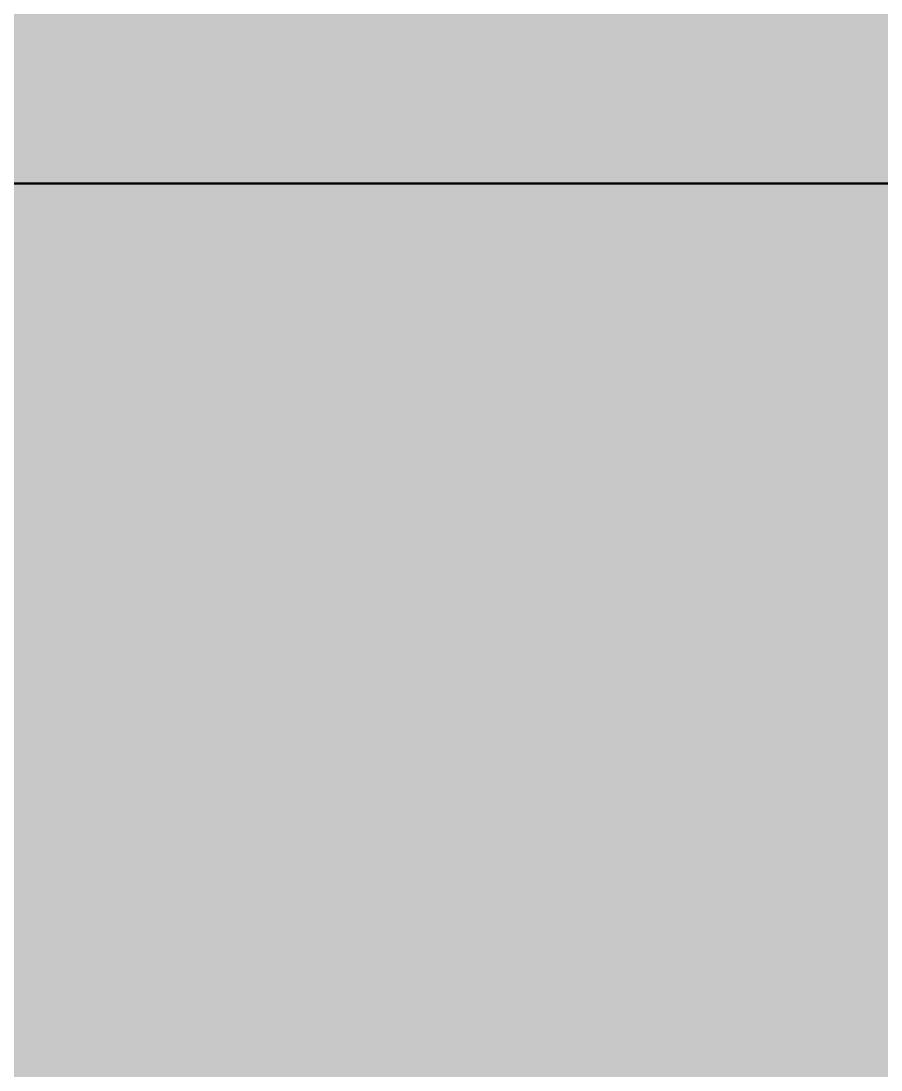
# Model space of a CAD drawing. Header units: millimetres. Extents: x -155050 to -36395, y -2753 to 7638.
# Drawn here: x -42790.98 to -42768.71, y -772.94 to -745.79 of the extents above; entities that cross this region are included whole.
import ezdxf

# ---------------------------------------------------------------- set-up
doc = ezdxf.new("R2010")
doc.units = ezdxf.units.MM
for name, pattern in [('IMPORT-DASHDOT', [11.176, 8.128, -1.524, 0, -1.524]), ('IMPORT-DASHED _2_', [9.652, 8.128, -1.524]), ('IMPORT-PHANTOM2', [14.732, 8.128, -1.524, 1.016, -1.524, 1.016, -1.524]), ('IMPORT-VODVBRDO', [20, 7, -6.5, 0, -6.5])]:
    doc.linetypes.add(name, pattern=pattern)
for name, color, linetype, lineweight, true_color in [('---1 - PBS PNP-1', 1, 'Continuous', 35, 0xff0000), ('00_pl_deštová voda oblast', 6, 'Continuous', 25, 0xff00ff), ('00_pL_hranice pozemku', 1, 'Continuous', 35, 0xff0000), ('00_pL_katastr', 150, 'Continuous', 9, 0x007fff), ('00_pL_katastr-1', 150, 'Continuous', 35, 0x007fff), ('00_pL_OCHRANNE PASNO TEPLOVOD-1', 40, 'Continuous', 9, 0xffbf00), ('212_HK_situace_03_dwg-1', 40, 'Continuous', 9, 0xffbf00), ('A-WALL-3', 7, 'Continuous', 9, 0xdeddc7), ('A-WALL-4', 7, 'Continuous', 9, 0x787878), ('DEMOLICE-1', 2, 'Continuous', 35, 0xffff00), ('hch kanal-4', 6, 'IMPORT-VODVBRDO', 9, 0xff00ff), ('hch teren-1', 7, 'Continuous', 9, 0x00a5a5), ('hch tok-1', 7, 'Continuous', 9, 0x00a5a5), ('Obrys', 2, 'Continuous', 9, 0xffff00), ('Obrys-2', 1, 'IMPORT-DASHED _2_', 9, 0xff0000), ('Obrys-3', 5, 'Continuous', 9, 0x0000ff), ('Obrys-4', 5, 'IMPORT-DASHDOT', 9, 0x0000ff), ('PDF7_0V - Voda návrh', 9, 'Continuous', 9, 0x808080), ('PDF7_GASNET PLYN STŘEDOTLAK', 9, 'Continuous', 9, 0x808080), ('PDF7_GP Hraniční linie', 7, 'Continuous', 9, 0x0052a5), ('PDF7_GP Plotové linie', 7, 'Continuous', 9, 0x0052a5), ('PDF7_GP Výšky bodů', 7, 'Continuous', 9, 0x0052a5), ('PDF7_ISS CETIN Nadzemní sítě', 9, 'Continuous', 9, 0x808080), ('PDF7_ISS CETIN Zaměřené a kótované vnitřní STP', 9, 'Continuous', 9, 0x808080), ('PDF7_ISS ELEKTRÁRNA OPATOVICE TEPLOVOD', 9, 'Continuous', 9, 0x808080), ('PDF7_ISS KRÁLOVÉHRADECKÁ PROVOZNÍ SPLAŠKOVÁ KANALIZACE', 9, 'Continuous', 9, 0x808080), ('PDF7_ISS KRÁLOVÉHRADECKÁ PROVOZNÍ SPLAŠKOVÁ KANALIZACE ŠACHTY-1', 200, 'Continuous', 9, 0xbf00ff), ('PDF7_ISS KRÁLOVÉHRADECKÁ PROVOZNÍ VODOVOD HL ŘAD', 9, 'Continuous', 9, 0x808080), ('PDF7_ISS TECHNICKÉ SLUŽBY HK VO', 9, 'Continuous', 9, 0x808080), ('PDF7_ISS ČEZ DISTRIBUCE NN', 9, 'Continuous', 9, 0x808080), ('PDF7_ISS ČEZ DISTRIBUCE VN PODZEMNÍ', 9, 'Continuous', 9, 0x808080), ('PDF7_Pouchov_726559$0$23700', 7, 'Continuous', 9, 0x52a5a5), ('PDF7_Slezské Předměstí_646971$0$21900', 7, 'Continuous', 9, 0x002600), ('PDF7_Slezské Předměstí_646971$0$23700', 9, 'Continuous', 9, 0x808080)]:
    doc.layers.add(name, color=color, linetype=linetype, lineweight=lineweight, true_color=true_color)
for name, color, linetype, lineweight in [('0-1', 7, 'Continuous', 9), ('0-2', 7, 'IMPORT-PHANTOM2', 9), ('00_pL_stavajici objekty', 7, 'Continuous', 50), ('2966-1_navrh dispozice stroju-HK_02_dwg-1', 7, 'Continuous', 9), ('2966-1_navrh dispozice stroju-HK_dwg-1', 7, 'Continuous', 9), ('A-WALL', 7, 'Continuous', 9), ('HK_TEREN_SESAZENI_dwg-1', 7, 'Continuous', 9), ('Kóty', 7, 'Continuous', 9), ('PDF4_Geometry', 7, 'Continuous', 9), ('PDF9_Geometrie', 7, 'Continuous', 9)]:
    doc.layers.add(name, color=color, linetype=linetype, lineweight=lineweight)

# ---------------------------------------------------------------- blocks, each defined once
blk = doc.blocks.new('2966-1_navrh dispozice stroju-HK_dwg-867852-Řez 5')
at = {"layer": 'Kóty'}
blk.add_line((181940.69, -750), (198730.69, -750), dxfattribs=at)
at = {"layer": 'Obrys'}
blk.add_line((203519.7, -750), (179267.827, -750), dxfattribs=at)
blk = doc.blocks.new('2966-1_navrh dispozice stroju-HK_02_dwg__X1500-904687-Řez 5')
at = {"layer": '0-1'}
for p, q in [((197420.319, -750), (197425.319, -750)), ((197429.299, -750), (197434.299, -750)), ((197438.28, -750), (197443.28, -750))]:
    blk.add_line(p, q, dxfattribs=at)
blk = doc.blocks.new('2966-1_navrh dispozice stroju-HK_02_dwg__X1501-904688-Řez 5')
at = {"layer": '0-1'}
for p, q in [((197424.102, -750), (197429.102, -750)), ((197433.082, -750), (197438.082, -750)), ((197442.063, -750), (197447.063, -750))]:
    blk.add_line(p, q, dxfattribs=at)
blk = doc.blocks.new('2966-1_navrh dispozice stroju-HK_02_dwg__X1502-904689-Řez 5')
at = {"layer": '0-1'}
for p, q in [((197422.312, -750), (197427.312, -750)), ((197426.802, -750), (197431.802, -750)), ((197431.293, -750), (197436.293, -750)), ((197435.783, -750), (197440.783, -750)), ((197440.273, -750), (197445.273, -750)), ((197444.763, -750), (197449.763, -750))]:
    blk.add_line(p, q, dxfattribs=at)
blk = doc.blocks.new('2966-1_navrh dispozice stroju-HK_02_dwg__X1503-904690-Řez 5')
at = {"layer": '0-1'}
for p, q in [((197421.605, -750), (197426.605, -750)), ((197426.095, -750), (197431.095, -750)), ((197430.585, -750), (197435.585, -750)), ((197435.075, -750), (197440.075, -750)), ((197439.565, -750), (197444.565, -750)), ((197444.056, -750), (197449.056, -750))]:
    blk.add_line(p, q, dxfattribs=at)
blk = doc.blocks.new('2966-1_navrh dispozice stroju-HK_02_dwg__X1504-904691-Řez 5')
at = {"layer": '0-1'}
for p, q in [((197438.813, -750), (197443.813, -750)), ((197438.813, -750), (197443.813, -750)), ((197438.813, -750), (197443.813, -750)), ((197438.813, -750), (197443.813, -750)), ((197438.813, -750), (197443.813, -750)), ((197438.813, -750), (197443.813, -750)), ((197438.813, -750), (197443.813, -750)), ((197438.813, -750), (197443.813, -750)), ((197438.813, -750), (197443.813, -750)), ((197438.813, -750), (197443.813, -750)), ((197438.813, -750), (197443.813, -750)), ((197438.813, -750), (197443.813, -750)), ((197438.813, -750), (197443.813, -750)), ((197438.813, -750), (197443.813, -750)), ((197438.813, -750), (197443.813, -750)), ((197438.813, -750), (197443.813, -750)), ((197438.813, -750), (197443.813, -750)), ((197438.813, -750), (197443.813, -750)), ((197438.813, -750), (197443.813, -750)), ((197438.813, -750), (197443.813, -750)), ((197438.813, -750), (197443.813, -750)), ((197438.813, -750), (197443.813, -750)), ((197438.813, -750), (197443.813, -750)), ((197438.813, -750), (197443.813, -750)), ((197438.813, -750), (197443.813, -750)), ((197438.813, -750), (197443.813, -750)), ((197438.813, -750), (197443.813, -750)), ((197438.813, -750), (197443.813, -750)), ((197438.813, -750), (197443.813, -750)), ((197438.813, -750), (197443.813, -750)), ((197438.813, -750), (197443.813, -750)), ((197438.813, -750), (197443.813, -750)), ((197438.813, -750), (197443.813, -750)), ((197438.813, -750), (197443.813, -750)), ((197438.813, -750), (197443.813, -750)), ((197438.813, -750), (197443.813, -750)), ((197438.813, -750), (197443.813, -750)), ((197438.813, -750), (197443.813, -750)), ((197438.813, -750), (197443.813, -750)), ((197438.813, -750), (197443.813, -750)), ((197438.813, -750), (197443.813, -750)), ((197438.813, -750), (197443.813, -750)), ((197438.813, -750), (197443.813, -750)), ((197438.813, -750), (197443.813, -750)), ((197438.813, -750), (197443.813, -750)), ((197438.813, -750), (197443.813, -750)), ((197438.813, -750), (197443.813, -750)), ((197438.813, -750), (197443.813, -750)), ((197438.813, -750), (197443.813, -750)), ((197438.813, -750), (197443.813, -750)), ((197438.813, -750), (197443.813, -750)), ((197438.813, -750), (197443.813, -750)), ((197438.813, -750), (197443.813, -750)), ((197438.813, -750), (197443.813, -750)), ((197438.813, -750), (197443.813, -750)), ((197438.813, -750), (197443.813, -750)), ((197438.813, -750), (197443.813, -750)), ((197438.813, -750), (197443.813, -750)), ((197438.813, -750), (197443.813, -750)), ((197438.813, -750), (197443.813, -750)), ((197438.813, -750), (197443.813, -750)), ((197438.813, -750), (197443.813, -750)), ((197438.813, -750), (197443.813, -750)), ((197438.813, -750), (197443.813, -750)), ((197438.813, -750), (197443.813, -750)), ((197438.813, -750), (197443.813, -750)), ((197438.813, -750), (197443.813, -750)), ((197438.813, -750), (197443.813, -750)), ((197438.813, -750), (197443.813, -750)), ((197438.813, -750), (197443.813, -750)), ((197438.813, -750), (197443.813, -750)), ((197438.813, -750), (197443.813, -750)), ((197438.813, -750), (197443.813, -750)), ((197438.813, -750), (197443.813, -750)), ((197438.813, -750), (197443.813, -750)), ((197438.813, -750), (197443.813, -750)), ((197438.813, -750), (197443.813, -750)), ((197438.813, -750), (197443.813, -750)), ((197438.813, -750), (197443.813, -750)), ((197438.813, -750), (197443.813, -750)), ((197438.813, -750), (197443.813, -750)), ((197438.813, -750), (197443.813, -750)), ((197438.813, -750), (197443.813, -750)), ((197438.813, -750), (197443.813, -750)), ((197438.813, -750), (197443.813, -750)), ((197438.813, -750), (197443.813, -750)), ((197438.813, -750), (197443.813, -750)), ((197438.813, -750), (197443.813, -750)), ((197438.813, -750), (197443.813, -750)), ((197438.813, -750), (197443.813, -750)), ((197438.813, -750), (197443.813, -750)), ((197438.813, -750), (197443.813, -750)), ((197438.813, -750), (197443.813, -750)), ((197438.813, -750), (197443.813, -750)), ((197438.813, -750), (197443.813, -750)), ((197438.813, -750), (197443.813, -750)), ((197438.813, -750), (197443.813, -750)), ((197438.813, -750), (197443.813, -750)), ((197438.813, -750), (197443.813, -750)), ((197438.813, -750), (197443.813, -750)), ((197438.813, -750), (197443.813, -750)), ((197438.813, -750), (197443.813, -750)), ((197438.813, -750), (197443.813, -750)), ((197438.813, -750), (197443.813, -750)), ((197438.813, -750), (197443.813, -750)), ((197438.813, -750), (197443.813, -750)), ((197438.813, -750), (197443.813, -750)), ((197438.813, -750), (197443.813, -750)), ((197438.813, -750), (197443.813, -750)), ((197438.813, -750), (197443.813, -750)), ((197438.813, -750), (197443.813, -750)), ((197438.813, -750), (197443.813, -750)), ((197438.813, -750), (197443.813, -750)), ((197438.813, -750), (197443.813, -750)), ((197438.813, -750), (197443.813, -750)), ((197438.813, -750), (197443.813, -750)), ((197438.813, -750), (197443.813, -750)), ((197438.813, -750), (197443.813, -750)), ((197438.813, -750), (197443.813, -750)), ((197438.813, -750), (197443.813, -750)), ((197438.813, -750), (197443.813, -750)), ((197438.813, -750), (197443.813, -750)), ((197438.813, -750), (197443.813, -750)), ((197438.813, -750), (197443.813, -750)), ((197438.813, -750), (197443.813, -750)), ((197438.813, -750), (197443.813, -750)), ((197438.813, -750), (197443.813, -750)), ((197438.813, -750), (197443.813, -750)), ((197438.813, -750), (197443.813, -750)), ((197438.813, -750), (197443.813, -750)), ((197438.813, -750), (197443.813, -750)), ((197438.813, -750), (197443.813, -750)), ((197438.813, -750), (197443.813, -750)), ((197438.813, -750), (197443.813, -750)), ((197438.813, -750), (197443.813, -750)), ((197438.813, -750), (197443.813, -750)), ((197438.813, -750), (197443.813, -750)), ((197438.813, -750), (197443.813, -750)), ((197438.813, -750), (197443.813, -750)), ((197438.813, -750), (197443.813, -750)), ((197438.813, -750), (197443.813, -750)), ((197438.813, -750), (197443.813, -750)), ((197438.813, -750), (197443.813, -750)), ((197438.813, -750), (197443.813, -750)), ((197438.813, -750), (197443.813, -750)), ((197438.813, -750), (197443.813, -750)), ((197438.813, -750), (197443.813, -750)), ((197438.813, -750), (197443.813, -750)), ((197438.813, -750), (197443.813, -750)), ((197438.813, -750), (197443.813, -750)), ((197438.813, -750), (197443.813, -750)), ((197438.813, -750), (197443.813, -750)), ((197438.813, -750), (197443.813, -750)), ((197438.813, -750), (197443.813, -750)), ((197438.813, -750), (197443.813, -750)), ((197438.813, -750), (197443.813, -750)), ((197438.813, -750), (197443.813, -750)), ((197438.813, -750), (197443.813, -750)), ((197438.813, -750), (197443.813, -750)), ((197438.813, -750), (197443.813, -750)), ((197438.813, -750), (197443.813, -750)), ((197438.813, -750), (197443.813, -750)), ((197438.813, -750), (197443.813, -750)), ((197438.813, -750), (197443.813, -750)), ((197438.813, -750), (197443.813, -750)), ((197438.813, -750), (197443.813, -750)), ((197438.813, -750), (197443.813, -750)), ((197438.813, -750), (197443.813, -750)), ((197438.813, -750), (197443.813, -750)), ((197438.813, -750), (197443.813, -750)), ((197438.813, -750), (197443.813, -750)), ((197438.813, -750), (197443.813, -750)), ((197438.813, -750), (197443.813, -750)), ((197438.813, -750), (197443.813, -750)), ((197438.813, -750), (197443.813, -750)), ((197438.813, -750), (197443.813, -750)), ((197438.813, -750), (197443.813, -750)), ((197438.813, -750), (197443.813, -750)), ((197438.813, -750), (197443.813, -750)), ((197438.813, -750), (197443.813, -750)), ((197438.813, -750), (197443.813, -750)), ((197438.813, -750), (197443.813, -750)), ((197438.813, -750), (197443.813, -750)), ((197438.813, -750), (197443.813, -750)), ((197438.813, -750), (197443.813, -750)), ((197438.813, -750), (197443.813, -750)), ((197438.813, -750), (197443.813, -750)), ((197438.813, -750), (197443.813, -750)), ((197438.813, -750), (197443.813, -750)), ((197438.813, -750), (197443.813, -750)), ((197438.813, -750), (197443.813, -750)), ((197438.813, -750), (197443.813, -750)), ((197438.813, -750), (197443.813, -750)), ((197438.813, -750), (197443.813, -750)), ((197438.813, -750), (197443.813, -750)), ((197438.813, -750), (197443.813, -750)), ((197438.813, -750), (197443.813, -750)), ((197438.813, -750), (197443.813, -750)), ((197438.813, -750), (197443.813, -750)), ((197438.813, -750), (197443.813, -750)), ((197438.813, -750), (197443.813, -750)), ((197438.813, -750), (197443.813, -750)), ((197438.813, -750), (197443.813, -750)), ((197438.813, -750), (197443.813, -750)), ((197438.813, -750), (197443.813, -750)), ((197438.813, -750), (197443.813, -750)), ((197438.813, -750), (197443.813, -750)), ((197438.813, -750), (197443.813, -750)), ((197438.813, -750), (197443.813, -750)), ((197438.813, -750), (197443.813, -750)), ((197438.813, -750), (197443.813, -750)), ((197438.813, -750), (197443.813, -750)), ((197438.813, -750), (197443.813, -750)), ((197438.813, -750), (197443.813, -750)), ((197438.813, -750), (197443.813, -750)), ((197438.813, -750), (197443.813, -750)), ((197438.813, -750), (197443.813, -750)), ((197438.813, -750), (197443.813, -750)), ((197438.813, -750), (197443.813, -750)), ((197438.813, -750), (197443.813, -750)), ((197438.813, -750), (197443.813, -750)), ((197438.813, -750), (197443.813, -750)), ((197438.813, -750), (197443.813, -750)), ((197438.813, -750), (197443.813, -750)), ((197438.813, -750), (197443.813, -750)), ((197438.813, -750), (197443.813, -750)), ((197438.813, -750), (197443.813, -750)), ((197438.813, -750), (197443.813, -750)), ((197438.813, -750), (197443.813, -750)), ((197438.813, -750), (197443.813, -750)), ((197438.813, -750), (197443.813, -750)), ((197438.813, -750), (197443.813, -750)), ((197438.813, -750), (197443.813, -750)), ((197438.813, -750), (197443.813, -750)), ((197438.813, -750), (197443.813, -750)), ((197438.813, -750), (197443.813, -750)), ((197438.813, -750), (197443.813, -750)), ((197438.813, -750), (197443.813, -750)), ((197438.813, -750), (197443.813, -750)), ((197438.813, -750), (197443.813, -750)), ((197438.813, -750), (197443.813, -750)), ((197438.813, -750), (197443.813, -750)), ((197438.813, -750), (197443.813, -750)), ((197438.813, -750), (197443.813, -750)), ((197438.813, -750), (197443.813, -750)), ((197438.813, -750), (197443.813, -750)), ((197438.813, -750), (197443.813, -750)), ((197438.813, -750), (197443.813, -750)), ((197438.813, -750), (197443.813, -750)), ((197438.813, -750), (197443.813, -750)), ((197438.813, -750), (197443.813, -750)), ((197438.813, -750), (197443.813, -750)), ((197438.813, -750), (197443.813, -750)), ((197438.813, -750), (197443.813, -750)), ((197438.813, -750), (197443.813, -750)), ((197438.813, -750), (197443.813, -750)), ((197438.813, -750), (197443.813, -750)), ((197438.813, -750), (197443.813, -750)), ((197438.813, -750), (197443.813, -750)), ((197438.813, -750), (197443.813, -750)), ((197438.813, -750), (197443.813, -750)), ((197438.813, -750), (197443.813, -750)), ((197438.813, -750), (197443.813, -750)), ((197438.813, -750), (197443.813, -750)), ((197438.813, -750), (197443.813, -750)), ((197438.813, -750), (197443.813, -750)), ((197438.813, -750), (197443.813, -750)), ((197438.813, -750), (197443.813, -750)), ((197438.813, -750), (197443.813, -750)), ((197438.813, -750), (197443.813, -750)), ((197438.813, -750), (197443.813, -750)), ((197438.813, -750), (197443.813, -750)), ((197438.813, -750), (197443.813, -750)), ((197438.813, -750), (197443.813, -750)), ((197438.813, -750), (197443.813, -750)), ((197438.813, -750), (197443.813, -750)), ((197438.813, -750), (197443.813, -750)), ((197438.813, -750), (197443.813, -750)), ((197438.813, -750), (197443.813, -750)), ((197438.813, -750), (197443.813, -750)), ((197438.813, -750), (197443.813, -750)), ((197438.813, -750), (197443.813, -750)), ((197438.813, -750), (197443.813, -750)), ((197438.813, -750), (197443.813, -750)), ((197438.813, -750), (197443.813, -750)), ((197438.813, -750), (197443.813, -750)), ((197438.813, -750), (197443.813, -750)), ((197438.813, -750), (197443.813, -750)), ((197438.813, -750), (197443.813, -750)), ((197438.813, -750), (197443.813, -750)), ((197438.813, -750), (197443.813, -750)), ((197438.813, -750), (197443.813, -750)), ((197438.813, -750), (197443.813, -750)), ((197438.813, -750), (197443.813, -750)), ((197438.813, -750), (197443.813, -750)), ((197438.813, -750), (197443.813, -750)), ((197438.813, -750), (197443.813, -750)), ((197438.813, -750), (197443.813, -750)), ((197438.813, -750), (197443.813, -750)), ((197438.813, -750), (197443.813, -750)), ((197438.813, -750), (197443.813, -750)), ((197438.813, -750), (197443.813, -750)), ((197438.813, -750), (197443.813, -750)), ((197438.813, -750), (197443.813, -750)), ((197438.813, -750), (197443.813, -750)), ((197438.813, -750), (197443.813, -750)), ((197438.813, -750), (197443.813, -750)), ((197438.813, -750), (197443.813, -750)), ((197438.813, -750), (197443.813, -750)), ((197438.813, -750), (197443.813, -750)), ((197438.813, -750), (197443.813, -750)), ((197438.813, -750), (197443.813, -750)), ((197438.813, -750), (197443.813, -750)), ((197438.813, -750), (197443.813, -750)), ((197438.813, -750), (197443.813, -750)), ((197438.813, -750), (197443.813, -750)), ((197438.813, -750), (197443.813, -750)), ((197438.813, -750), (197443.813, -750)), ((197438.813, -750), (197443.813, -750)), ((197438.813, -750), (197443.813, -750)), ((197438.813, -750), (197443.813, -750)), ((197438.813, -750), (197443.813, -750)), ((197438.813, -750), (197443.813, -750)), ((197438.813, -750), (197443.813, -750)), ((197438.813, -750), (197443.813, -750)), ((197438.813, -750), (197443.813, -750)), ((197438.813, -750), (197443.813, -750)), ((197438.813, -750), (197443.813, -750)), ((197438.813, -750), (197443.813, -750)), ((197438.813, -750), (197443.813, -750)), ((197438.813, -750), (197443.813, -750)), ((197438.813, -750), (197443.813, -750)), ((197438.813, -750), (197443.813, -750)), ((197438.813, -750), (197442.063, -750)), ((197441.765, -750), (197443.813, -750))]:
    blk.add_line(p, q, dxfattribs=at)
blk = doc.blocks.new('2966-1_navrh dispozice stroju-HK_02_dwg__X1559-904746-Řez 5')
at = {"layer": '0-1'}
for p, q in [((197419.113, -750), (197424.113, -750)), ((197423.603, -750), (197428.603, -750)), ((197428.093, -750), (197433.093, -750)), ((197432.583, -750), (197437.583, -750)), ((197437.073, -750), (197442.073, -750)), ((197441.564, -750), (197446.564, -750))]:
    blk.add_line(p, q, dxfattribs=at)
blk = doc.blocks.new('2966-1_navrh dispozice stroju-HK_02_dwg__X1560-904747-Řez 5')
at = {"layer": '0-1'}
for p, q in [((197419.82, -750), (197424.82, -750)), ((197424.31, -750), (197429.31, -750)), ((197428.801, -750), (197433.801, -750)), ((197433.291, -750), (197438.291, -750)), ((197437.781, -750), (197442.781, -750)), ((197442.271, -750), (197447.271, -750))]:
    blk.add_line(p, q, dxfattribs=at)
blk = doc.blocks.new('2966-1_navrh dispozice stroju-HK_02_dwg__X1561-904748-Řez 5')
at = {"layer": '0-1'}
for p, q in [((197419.075, -750), (197424.075, -750)), ((197423.565, -750), (197428.565, -750)), ((197428.055, -750), (197433.055, -750)), ((197432.545, -750), (197437.545, -750)), ((197437.036, -750), (197442.036, -750)), ((197441.526, -750), (197446.526, -750))]:
    blk.add_line(p, q, dxfattribs=at)
blk = doc.blocks.new('2966-1_navrh dispozice stroju-HK_02_dwg__X1562-904749-Řez 5')
at = {"layer": '0-1'}
for p, q in [((197419.782, -750), (197424.782, -750)), ((197424.272, -750), (197429.272, -750)), ((197428.763, -750), (197433.763, -750)), ((197433.253, -750), (197438.253, -750)), ((197437.743, -750), (197442.743, -750)), ((197442.233, -750), (197447.233, -750))]:
    blk.add_line(p, q, dxfattribs=at)
blk = doc.blocks.new('2966-1_navrh dispozice stroju-HK_02_dwg__X1563-904750-Řez 5')
at = {"layer": '0-1'}
blk.add_line((197438.813, -750), (197443.813, -750), dxfattribs=at)
blk.add_line((197438.813, -750), (197443.813, -750), dxfattribs=at)
blk.add_line((197438.813, -750), (197443.813, -750), dxfattribs=at)
blk.add_line((197438.813, -750), (197443.813, -750), dxfattribs=at)
blk.add_line((197438.813, -750), (197443.813, -750), dxfattribs=at)
blk.add_line((197438.813, -750), (197443.813, -750), dxfattribs=at)
blk.add_line((197438.813, -750), (197443.813, -750), dxfattribs=at)
blk.add_line((197438.813, -750), (197443.813, -750), dxfattribs=at)
blk.add_line((197438.813, -750), (197443.813, -750), dxfattribs=at)
blk.add_line((197438.813, -750), (197443.813, -750), dxfattribs=at)
blk.add_line((197438.813, -750), (197443.813, -750), dxfattribs=at)
blk.add_line((197438.813, -750), (197443.813, -750), dxfattribs=at)
blk.add_line((197438.813, -750), (197443.813, -750), dxfattribs=at)
blk.add_line((197438.813, -750), (197443.813, -750), dxfattribs=at)
blk.add_line((197438.813, -750), (197443.813, -750), dxfattribs=at)
blk.add_line((197438.813, -750), (197443.813, -750), dxfattribs=at)
blk.add_line((197438.813, -750), (197443.813, -750), dxfattribs=at)
blk.add_line((197438.813, -750), (197443.813, -750), dxfattribs=at)
blk.add_line((197438.813, -750), (197443.813, -750), dxfattribs=at)
blk.add_line((197438.813, -750), (197443.813, -750), dxfattribs=at)
blk.add_line((197438.813, -750), (197443.813, -750), dxfattribs=at)
blk.add_line((197438.813, -750), (197443.813, -750), dxfattribs=at)
blk.add_line((197438.813, -750), (197443.813, -750), dxfattribs=at)
blk.add_line((197438.813, -750), (197443.813, -750), dxfattribs=at)
blk.add_line((197438.813, -750), (197443.813, -750), dxfattribs=at)
blk.add_line((197438.813, -750), (197443.813, -750), dxfattribs=at)
blk.add_line((197438.813, -750), (197443.813, -750), dxfattribs=at)
blk.add_line((197438.813, -750), (197443.813, -750), dxfattribs=at)
blk.add_line((197438.813, -750), (197443.813, -750), dxfattribs=at)
blk.add_line((197438.813, -750), (197443.813, -750), dxfattribs=at)
blk.add_line((197438.813, -750), (197443.813, -750), dxfattribs=at)
blk.add_line((197438.813, -750), (197443.813, -750), dxfattribs=at)
blk.add_line((197438.813, -750), (197443.813, -750), dxfattribs=at)
blk.add_line((197438.813, -750), (197443.813, -750), dxfattribs=at)
blk.add_line((197438.813, -750), (197443.813, -750), dxfattribs=at)
blk.add_line((197438.813, -750), (197443.813, -750), dxfattribs=at)
blk.add_line((197438.813, -750), (197443.813, -750), dxfattribs=at)
blk.add_line((197438.813, -750), (197443.813, -750), dxfattribs=at)
blk.add_line((197438.813, -750), (197443.813, -750), dxfattribs=at)
blk.add_line((197438.813, -750), (197443.813, -750), dxfattribs=at)
blk.add_line((197438.813, -750), (197443.813, -750), dxfattribs=at)
blk.add_line((197438.813, -750), (197443.813, -750), dxfattribs=at)
blk.add_line((197438.813, -750), (197443.813, -750), dxfattribs=at)
blk.add_line((197438.813, -750), (197443.813, -750), dxfattribs=at)
blk.add_line((197438.813, -750), (197443.813, -750), dxfattribs=at)
blk.add_line((197438.813, -750), (197443.813, -750), dxfattribs=at)
blk.add_line((197438.813, -750), (197443.813, -750), dxfattribs=at)
blk.add_line((197438.813, -750), (197443.813, -750), dxfattribs=at)
blk.add_line((197438.813, -750), (197443.813, -750), dxfattribs=at)
blk.add_line((197438.813, -750), (197443.813, -750), dxfattribs=at)
blk.add_line((197438.813, -750), (197443.813, -750), dxfattribs=at)
blk.add_line((197438.813, -750), (197443.813, -750), dxfattribs=at)
blk.add_line((197438.813, -750), (197443.813, -750), dxfattribs=at)
blk.add_line((197438.813, -750), (197443.813, -750), dxfattribs=at)
blk.add_line((197438.813, -750), (197443.813, -750), dxfattribs=at)
blk.add_line((197438.813, -750), (197443.813, -750), dxfattribs=at)
blk.add_line((197438.813, -750), (197443.813, -750), dxfattribs=at)
blk.add_line((197438.813, -750), (197443.813, -750), dxfattribs=at)
blk.add_line((197438.813, -750), (197443.813, -750), dxfattribs=at)
blk.add_line((197438.813, -750), (197443.813, -750), dxfattribs=at)
blk.add_line((197438.813, -750), (197443.813, -750), dxfattribs=at)
blk.add_line((197438.813, -750), (197443.813, -750), dxfattribs=at)
blk.add_line((197438.813, -750), (197443.813, -750), dxfattribs=at)
blk.add_line((197438.813, -750), (197443.813, -750), dxfattribs=at)
blk.add_line((197438.813, -750), (197443.813, -750), dxfattribs=at)
blk.add_line((197438.813, -750), (197443.813, -750), dxfattribs=at)
blk.add_line((197438.813, -750), (197443.813, -750), dxfattribs=at)
blk.add_line((197438.813, -750), (197443.813, -750), dxfattribs=at)
blk.add_line((197438.813, -750), (197443.813, -750), dxfattribs=at)
blk.add_line((197438.813, -750), (197443.813, -750), dxfattribs=at)
blk.add_line((197438.813, -750), (197443.813, -750), dxfattribs=at)
blk.add_line((197438.813, -750), (197443.813, -750), dxfattribs=at)
blk.add_line((197438.813, -750), (197443.813, -750), dxfattribs=at)
blk.add_line((197438.813, -750), (197443.813, -750), dxfattribs=at)
blk.add_line((197438.813, -750), (197443.813, -750), dxfattribs=at)
blk.add_line((197438.813, -750), (197443.813, -750), dxfattribs=at)
blk.add_line((197438.813, -750), (197443.813, -750), dxfattribs=at)
blk.add_line((197438.813, -750), (197443.813, -750), dxfattribs=at)
blk.add_line((197438.813, -750), (197443.813, -750), dxfattribs=at)
blk.add_line((197438.813, -750), (197443.813, -750), dxfattribs=at)
blk.add_line((197438.813, -750), (197443.813, -750), dxfattribs=at)
blk.add_line((197438.813, -750), (197443.813, -750), dxfattribs=at)
blk.add_line((197438.813, -750), (197443.813, -750), dxfattribs=at)
blk.add_line((197438.813, -750), (197443.813, -750), dxfattribs=at)
blk.add_line((197438.813, -750), (197443.813, -750), dxfattribs=at)
blk.add_line((197438.813, -750), (197443.813, -750), dxfattribs=at)
blk.add_line((197438.813, -750), (197443.813, -750), dxfattribs=at)
blk.add_line((197438.813, -750), (197443.813, -750), dxfattribs=at)
blk.add_line((197438.813, -750), (197443.813, -750), dxfattribs=at)
blk.add_line((197438.813, -750), (197443.813, -750), dxfattribs=at)
blk.add_line((197438.813, -750), (197443.813, -750), dxfattribs=at)
blk.add_line((197438.813, -750), (197443.813, -750), dxfattribs=at)
blk.add_line((197438.813, -750), (197443.813, -750), dxfattribs=at)
blk.add_line((197438.813, -750), (197443.813, -750), dxfattribs=at)
blk.add_line((197438.813, -750), (197443.813, -750), dxfattribs=at)
blk.add_line((197438.813, -750), (197443.813, -750), dxfattribs=at)
blk.add_line((197438.813, -750), (197443.813, -750), dxfattribs=at)
blk.add_line((197438.813, -750), (197443.813, -750), dxfattribs=at)
blk.add_line((197438.813, -750), (197443.813, -750), dxfattribs=at)
blk.add_line((197438.813, -750), (197443.813, -750), dxfattribs=at)
blk.add_line((197438.813, -750), (197443.813, -750), dxfattribs=at)
blk.add_line((197438.813, -750), (197443.813, -750), dxfattribs=at)
blk.add_line((197438.813, -750), (197443.813, -750), dxfattribs=at)
blk.add_line((197438.813, -750), (197443.813, -750), dxfattribs=at)
blk.add_line((197438.813, -750), (197443.813, -750), dxfattribs=at)
blk.add_line((197438.813, -750), (197443.813, -750), dxfattribs=at)
blk.add_line((197438.813, -750), (197443.813, -750), dxfattribs=at)
blk.add_line((197438.813, -750), (197443.813, -750), dxfattribs=at)
blk.add_line((197438.813, -750), (197443.813, -750), dxfattribs=at)
blk.add_line((197438.813, -750), (197443.813, -750), dxfattribs=at)
blk.add_line((197438.813, -750), (197443.813, -750), dxfattribs=at)
blk.add_line((197438.813, -750), (197443.813, -750), dxfattribs=at)
blk.add_line((197438.813, -750), (197443.813, -750), dxfattribs=at)
blk.add_line((197438.813, -750), (197443.813, -750), dxfattribs=at)
blk.add_line((197438.813, -750), (197443.813, -750), dxfattribs=at)
blk.add_line((197438.813, -750), (197443.813, -750), dxfattribs=at)
blk.add_line((197438.813, -750), (197443.813, -750), dxfattribs=at)
blk.add_line((197438.813, -750), (197443.813, -750), dxfattribs=at)
blk.add_line((197438.813, -750), (197443.813, -750), dxfattribs=at)
blk.add_line((197438.813, -750), (197443.813, -750), dxfattribs=at)
blk.add_line((197438.813, -750), (197443.813, -750), dxfattribs=at)
blk.add_line((197438.813, -750), (197443.813, -750), dxfattribs=at)
blk.add_line((197438.813, -750), (197443.813, -750), dxfattribs=at)
blk.add_line((197438.813, -750), (197443.813, -750), dxfattribs=at)
blk.add_line((197438.813, -750), (197443.813, -750), dxfattribs=at)
blk.add_line((197438.813, -750), (197443.813, -750), dxfattribs=at)
blk.add_line((197438.813, -750), (197443.813, -750), dxfattribs=at)
blk.add_line((197438.813, -750), (197443.813, -750), dxfattribs=at)
blk.add_line((197438.813, -750), (197443.813, -750), dxfattribs=at)
blk.add_line((197438.813, -750), (197443.813, -750), dxfattribs=at)
blk.add_line((197438.813, -750), (197443.813, -750), dxfattribs=at)
blk.add_line((197438.813, -750), (197443.813, -750), dxfattribs=at)
blk.add_line((197438.813, -750), (197443.813, -750), dxfattribs=at)
blk.add_line((197438.813, -750), (197443.813, -750), dxfattribs=at)
blk.add_line((197438.813, -750), (197443.813, -750), dxfattribs=at)
blk.add_line((197438.813, -750), (197443.813, -750), dxfattribs=at)
blk.add_line((197438.813, -750), (197443.813, -750), dxfattribs=at)
blk.add_line((197438.813, -750), (197443.813, -750), dxfattribs=at)
blk.add_line((197438.813, -750), (197443.813, -750), dxfattribs=at)
blk.add_line((197438.813, -750), (197443.813, -750), dxfattribs=at)
blk.add_line((197438.813, -750), (197443.813, -750), dxfattribs=at)
blk.add_line((197438.813, -750), (197443.813, -750), dxfattribs=at)
blk.add_line((197438.813, -750), (197443.813, -750), dxfattribs=at)
blk.add_line((197438.813, -750), (197443.813, -750), dxfattribs=at)
blk.add_line((197438.813, -750), (197443.813, -750), dxfattribs=at)
blk.add_line((197438.813, -750), (197443.813, -750), dxfattribs=at)
blk.add_line((197438.813, -750), (197443.813, -750), dxfattribs=at)
blk.add_line((197438.813, -750), (197443.813, -750), dxfattribs=at)
blk.add_line((197438.813, -750), (197443.813, -750), dxfattribs=at)
blk.add_line((197438.813, -750), (197443.813, -750), dxfattribs=at)
blk.add_line((197438.813, -750), (197443.813, -750), dxfattribs=at)
blk.add_line((197438.813, -750), (197443.813, -750), dxfattribs=at)
blk.add_line((197438.813, -750), (197443.813, -750), dxfattribs=at)
blk.add_line((197438.813, -750), (197443.813, -750), dxfattribs=at)
blk.add_line((197438.813, -750), (197443.813, -750), dxfattribs=at)
blk.add_line((197438.813, -750), (197443.813, -750), dxfattribs=at)
blk.add_line((197438.813, -750), (197443.813, -750), dxfattribs=at)
blk.add_line((197438.813, -750), (197443.813, -750), dxfattribs=at)
blk.add_line((197438.813, -750), (197443.813, -750), dxfattribs=at)
blk.add_line((197438.813, -750), (197443.813, -750), dxfattribs=at)
blk.add_line((197438.813, -750), (197443.813, -750), dxfattribs=at)
blk.add_line((197438.813, -750), (197443.813, -750), dxfattribs=at)
blk.add_line((197438.813, -750), (197443.813, -750), dxfattribs=at)
blk.add_line((197438.813, -750), (197443.813, -750), dxfattribs=at)
blk.add_line((197438.813, -750), (197443.813, -750), dxfattribs=at)
blk.add_line((197438.813, -750), (197443.813, -750), dxfattribs=at)
blk.add_line((197438.813, -750), (197443.813, -750), dxfattribs=at)
blk = doc.blocks.new('2966-1_navrh dispozice stroju-HK_02_dwg-876232-Řez 5')
at = {"layer": '0-1'}
for p, q in [((196543.813, -750), (197453.813, -750)), ((197453.813, -750), (196543.813, -750)), ((197453.813, -750), (196543.813, -750)), ((196543.813, -750), (197453.813, -750)), ((196543.813, -750), (197453.813, -750)), ((197453.813, -750), (196543.813, -750)), ((196543.813, -750), (197453.813, -750)), ((197453.813, -750), (196543.813, -750)), ((197453.813, -750), (196543.813, -750)), ((196543.813, -750), (197453.813, -750)), ((197453.813, -750), (196543.813, -750)), ((196543.813, -750), (197453.813, -750)), ((196543.813, -750), (197453.813, -750)), ((197453.813, -750), (196543.813, -750)), ((197453.813, -750), (196543.813, -750)), ((196543.813, -750), (197453.813, -750)), ((196543.813, -750), (197453.813, -750)), ((197453.813, -750), (196543.813, -750)), ((196543.813, -750), (197453.813, -750)), ((197453.813, -750), (196543.813, -750)), ((197453.813, -750), (196543.813, -750)), ((196543.813, -750), (197453.813, -750)), ((197453.813, -750), (196543.813, -750)), ((196543.813, -750), (197453.813, -750)), ((197443.813, -750), (197438.813, -750)), ((197438.813, -750), (197443.813, -750)), ((197443.813, -750), (197438.813, -750)), ((197438.813, -750), (197443.813, -750))]:
    blk.add_line(p, q, dxfattribs=at)
at = {"layer": '0-2'}
blk.add_line((197814.813, -750), (196651.813, -750), dxfattribs=at)
at = {"layer": '0-2', "flags": 128}
blk.add_lwpolyline([(195151.813, -750), (196651.813, -750), (197814.813, -750)], dxfattribs=at)
at = {"layer": 'Kóty'}
blk.add_line((182162.813, -750), (198952.813, -750), dxfattribs=at)
blk.add_line((182162.813, -750), (198952.813, -750), dxfattribs=at)
at = {"layer": 'Obrys'}
for p, q in [((179267.827, -750), (203741.823, -750)), ((203741.823, -750), (179267.827, -750)), ((198998.952, -750), (192881.813, -750)), ((192881.813, -750), (198998.952, -750)), ((197112.649, -750), (198998.952, -750)), ((197112.649, -750), (198998.952, -750))]:
    blk.add_line(p, q, dxfattribs=at)
at = {"layer": 'Obrys-2'}
for p, q in [((192608.675, -750), (199327.813, -750)), ((199327.813, -750), (192608.675, -750))]:
    blk.add_line(p, q, dxfattribs=at)
at = {"layer": 'Obrys-3'}
for p, q in [((181587.813, -750), (200127.813, -750)), ((200127.813, -750), (181587.813, -750)), ((199807.813, -750), (181587.813, -750))]:
    blk.add_line(p, q, dxfattribs=at)
at = {"layer": 'Obrys-3', "flags": 128}
blk.add_lwpolyline([(199802.813, -750), (181587.813, -750), (180987.813, -750)], dxfattribs=at)
at = {"layer": 'Obrys-4'}
for p, q in [((190787.813, -750), (200807.813, -750)), ((196527.813, -750), (200507.813, -750))]:
    blk.add_line(p, q, dxfattribs=at)
for name in ['2966-1_navrh dispozice stroju-HK_02_dwg__X1500-904687-Řez 5', '2966-1_navrh dispozice stroju-HK_02_dwg__X1502-904689-Řez 5', '2966-1_navrh dispozice stroju-HK_02_dwg__X1503-904690-Řez 5', '2966-1_navrh dispozice stroju-HK_02_dwg__X1559-904746-Řez 5', '2966-1_navrh dispozice stroju-HK_02_dwg__X1560-904747-Řez 5', '2966-1_navrh dispozice stroju-HK_02_dwg__X1561-904748-Řez 5', '2966-1_navrh dispozice stroju-HK_02_dwg__X1562-904749-Řez 5', '2966-1_navrh dispozice stroju-HK_02_dwg__X1501-904688-Řez 5', '2966-1_navrh dispozice stroju-HK_02_dwg__X1504-904691-Řez 5', '2966-1_navrh dispozice stroju-HK_02_dwg__X1563-904750-Řez 5']:
    blk.add_blockref(name, (0, 0))
blk = doc.blocks.new('212_HK_situace_03_dwg__U37-904821-Řez 5')
at = {"layer": 'DEMOLICE-1'}
for p, q in [((196949.351, -750), (197975.712, -750)), ((197890.375, -750), (197035.11, -750))]:
    blk.add_line(p, q, dxfattribs=at)
blk = doc.blocks.new('212_HK_situace_03_dwg__U38-904822-Řez 5')
blk.add_blockref('212_HK_situace_03_dwg__U37-904821-Řez 5', (0, 0))
blk = doc.blocks.new('212_HK_situace_03_dwg-886969-Řez 5')
at = {"layer": '---1 - PBS PNP-1'}
blk.add_line((200711.988, -750), (197102.078, -750), dxfattribs=at)
at = {"layer": '00_pl_deštová voda oblast'}
for p, q in [((200043.363, -750), (180549.152, -750)), ((195636.616, -750), (200095.191, -750))]:
    blk.add_line(p, q, dxfattribs=at)
at = {"layer": '00_pl_deštová voda oblast', "flags": 128}
blk.add_lwpolyline([(200045.472, -750), (200045.066, -750), (180445.165, -750)], dxfattribs=at)
at = {"layer": '00_pL_hranice pozemku', "flags": 128}
blk.add_lwpolyline([(179267.827, -750), (190825.284, -750), (190825.156, -750), (200517.248, -750), (200432.556, -750), (203816.94, -750)], dxfattribs=at)
at = {"layer": '00_pL_katastr'}
blk.add_line((197234.463, -750), (197893.936, -750), dxfattribs=at)
at = {"layer": '00_pL_katastr', "flags": 128}
blk.add_lwpolyline([(184793.068, -750), (200400.147, -750), (198207.53, -750), (182600.45, -750)], close=True, dxfattribs=at)
at = {"layer": '00_pL_katastr'}
for points in [[(197409.992, -750), (197470.871, -750), (197476.128, -750), (197425.774, -750)], [(197748.975, -750), (197646.003, -750), (197540.495, -750), (197432.35, -750)]]:
    blk.add_open_spline(points, degree=3, dxfattribs=at)
at = {"layer": '00_pL_katastr-1'}
for p, q in [((179267.827, -750), (203816.94, -750)), ((179267.827, -750), (203816.94, -750)), ((179267.827, -750), (203816.94, -750)), ((203816.94, -750), (179267.827, -750)), ((203816.94, -750), (179267.827, -750)), ((196002.934, -750), (203816.94, -750))]:
    blk.add_line(p, q, dxfattribs=at)
at = {"layer": '00_pL_katastr-1', "flags": 128}
for points in [[(179267.827, -750), (180386.983, -750), (190827.912, -750), (199063.245, -750), (203816.94, -750)], [(179267.827, -750), (189670.012, -750), (187547.714, -750), (203518.499, -750), (196394.914, -750), (179267.827, -750)], [(203816.94, -750), (186983.568, -750), (187223.242, -750), (179267.827, -750)], [(179267.827, -750), (185852.745, -750), (188324.004, -750), (200935.35, -750), (203816.94, -750)], [(179267.827, -750), (194666.615, -750), (198047.582, -750), (202800.39, -750), (196394.914, -750), (196349.257, -750), (193555.845, -750), (179267.827, -750)], [(179267.827, -750), (185608.359, -750), (190751.448, -750), (190749.675, -750), (194726.15, -750), (196002.934, -750), (200511.655, -750), (200463.767, -750), (200417.585, -750), (203816.94, -750)], [(203816.94, -750), (197234.463, -750), (197119.47, -750), (186897.171, -750), (187707.12, -750)], [(187707.12, -750), (197948.347, -750), (197893.936, -750), (203816.94, -750)], [(190827.912, -750), (190751.448, -750), (193781.336, -750), (203816.94, -750)]]:
    blk.add_lwpolyline(points, dxfattribs=at)
at = {"layer": '00_pL_OCHRANNE PASNO TEPLOVOD-1'}
for p, q in [((203816.94, -750), (195853.68, -750)), ((195993.27, -750), (203816.94, -750))]:
    blk.add_line(p, q, dxfattribs=at)
at = {"layer": '00_pL_stavajici objekty'}
blk.add_line((179267.827, -750), (203816.94, -750), dxfattribs=at)
at = {"layer": '00_pL_stavajici objekty', "flags": 128}
blk.add_lwpolyline([(203816.94, -750), (186930.301, -750), (187169.974, -750), (179267.827, -750)], dxfattribs=at)
at = {"layer": 'PDF4_Geometry'}
for p, q in [((203816.94, -750), (179267.827, -750)), ((179267.827, -750), (203816.94, -750)), ((179267.827, -750), (203816.94, -750)), ((203816.94, -750), (179267.827, -750))]:
    blk.add_line(p, q, dxfattribs=at)
at = {"layer": 'PDF4_Geometry', "flags": 128}
for points in [[(179267.827, -750), (187494.447, -750), (203465.232, -750), (196341.647, -750), (179267.827, -750)], [(179267.827, -750), (193502.577, -750), (196295.989, -750), (196341.647, -750), (202747.122, -750), (197994.314, -750), (194613.348, -750), (179267.827, -750)], [(197840.668, -750), (197895.079, -750), (187653.853, -750), (186843.904, -750), (197066.202, -750), (197181.195, -750)], [(190774.644, -750), (190698.181, -750), (193728.068, -750), (203816.94, -750)], [(203816.94, -750), (197181.195, -750), (197840.668, -750), (203816.94, -750)]]:
    blk.add_lwpolyline(points, dxfattribs=at)
blk.add_lwpolyline([(184739.8, -750), (200346.88, -750), (198154.262, -750), (182547.183, -750)], close=True, dxfattribs=at)
at = {"layer": 'PDF4_Geometry'}
for points in [[(197358.998, -750), (197376.594, -750), (197418.591, -750), (197485.088, -750)], [(197695.707, -750), (197592.736, -750), (197487.227, -750), (197379.082, -750)]]:
    blk.add_open_spline(points, degree=3, dxfattribs=at)
at = {"layer": 'PDF7_0V - Voda návrh'}
for p, q in [((197477.905, -750), (197351.061, -750)), ((197362.78, -750), (197495.819, -750)), ((197428.882, -750), (197428.775, -750)), ((197428.967, -750), (198891.211, -750)), ((197429.075, -750), (197428.989, -750))]:
    blk.add_line(p, q, dxfattribs=at)
at = {"layer": 'PDF7_0V - Voda návrh', "flags": 128}
for points in [[(197361.902, -750), (197561.192, -750), (197494.898, -750), (197495.09, -750)], [(197703.333, -750), (197437.363, -750), (197503.936, -750), (197636.824, -750)]]:
    blk.add_lwpolyline(points, dxfattribs=at)
at = {"layer": 'PDF7_GASNET PLYN STŘEDOTLAK', "flags": 128}
for points in [[(197076.371, -750), (197873.958, -750)], [(198071.213, -750), (197273.626, -750), (197207.16, -750), (197273.626, -750)]]:
    blk.add_lwpolyline(points, close=True, dxfattribs=at)
at = {"layer": 'PDF7_GP Hraniční linie'}
for p, q in [((195544.385, -750), (200255.219, -750)), ((198201.853, -750), (196274.286, -750))]:
    blk.add_line(p, q, dxfattribs=at)
at = {"layer": 'PDF7_GP Hraniční linie', "flags": 128}
for points in [[(203816.94, -750), (189170.883, -750), (179267.827, -750)], [(179267.827, -750), (189500.877, -750), (203816.94, -750)], [(179267.827, -750), (185267.047, -750), (191581.472, -750), (200953.079, -750), (203816.94, -750)], [(201161.878, -750), (192056.091, -750), (185007.781, -750), (187996.356, -750), (191783.546, -750), (195571.336, -750), (199891.343, -750), (203816.94, -750)], [(185377.247, -750), (189896.993, -750), (194881.657, -750), (203816.94, -750)], [(203816.94, -750), (201796.735, -750), (198272.666, -750), (194881.657, -750), (192885.782, -750), (194012.678, -750), (197001.381, -750), (200255.219, -750), (203816.94, -750)], [(195665.515, -750), (195599.478, -750), (200451.467, -750), (200650.307, -750)], [(195663.759, -750), (195665.515, -750), (200650.307, -750), (200578.616, -750), (195992.425, -750)], [(203816.94, -750), (196808.431, -750), (196873.719, -750)]]:
    blk.add_lwpolyline(points, dxfattribs=at)
blk.add_lwpolyline([(197056.153, -750), (200180.036, -750), (200184.941, -750), (197061.058, -750)], close=True, dxfattribs=at)
at = {"layer": 'PDF7_GP Plotové linie', "flags": 128}
blk.add_lwpolyline([(195544.385, -750), (197338.978, -750), (199332.946, -750), (201393.38, -750), (203387.348, -750), (203816.94, -750)], dxfattribs=at)
at = {"layer": 'PDF7_GP Výšky bodů', "flags": 128}
for points in [[(197127.416, -750), (197326.77, -750), (197459.83, -750)], [(197140.631, -750), (197140.609, -750), (197140.588, -750), (197207.053, -750), (197273.519, -750), (197273.54, -750), (197340.027, -750), (197340.113, -750), (197473.001, -750)], [(197466.512, -750), (197466.533, -750), (197532.999, -750), (197466.555, -750), (197400.089, -750), (197333.602, -750), (197267.115, -750), (197333.559, -750), (197400.025, -750), (197466.512, -750), (197532.999, -750), (197599.486, -750), (197599.507, -750), (197599.529, -750), (197533.063, -750), (197466.598, -750)], [(197273.498, -750), (197273.476, -750), (197273.455, -750), (197539.424, -750)], [(197393.236, -750), (197459.701, -750), (197459.68, -750), (197659.162, -750)], [(197403.687, -750), (197536.597, -750), (197536.64, -750), (197603.106, -750), (197669.571, -750), (197669.593, -750), (197736.058, -750), (197736.08, -750), (197736.101, -750), (197669.657, -750), (197603.191, -750), (197603.17, -750)]]:
    blk.add_lwpolyline(points, dxfattribs=at)
blk.add_lwpolyline([(197321.865, -750), (197321.887, -750), (197388.395, -750), (197454.861, -750), (197521.348, -750), (197521.369, -750), (197587.835, -750), (197587.814, -750), (197654.279, -750), (197654.258, -750), (197587.749, -750), (197521.284, -750), (197454.797, -750), (197388.31, -750), (197388.331, -750)], close=True, dxfattribs=at)
at = {"layer": 'PDF7_ISS CETIN Nadzemní sítě', "flags": 128}
for points in [[(197334.373, -750), (197467.476, -750)], [(197336.922, -750), (197868.754, -750)], [(197401.074, -750), (197534.177, -750)]]:
    blk.add_lwpolyline(points, close=True, dxfattribs=at)
at = {"layer": 'PDF7_ISS CETIN Zaměřené a kótované vnitřní STP'}
for p, q in [((197630.668, -750), (197354.173, -750)), ((197354.173, -750), (197630.668, -750))]:
    blk.add_line(p, q, dxfattribs=at)
at = {"layer": 'PDF7_ISS CETIN Zaměřené a kótované vnitřní STP', "flags": 128}
for points in [[(196541.776, -750), (197073.501, -750), (198070.464, -750), (199399.69, -750), (200197.277, -750), (199399.69, -750), (200197.277, -750), (199399.69, -750), (198070.464, -750), (197073.501, -750)], [(197871.024, -750), (197272.834, -750)]]:
    blk.add_lwpolyline(points, close=True, dxfattribs=at)
at = {"layer": 'PDF7_ISS ELEKTRÁRNA OPATOVICE TEPLOVOD', "flags": 128}
blk.add_lwpolyline([(197718.025, -750), (196853.993, -750)], close=True, dxfattribs=at)
at = {"layer": 'PDF7_ISS KRÁLOVÉHRADECKÁ PROVOZNÍ SPLAŠKOVÁ KANALIZACE', "flags": 128}
blk.add_lwpolyline([(195685.326, -750), (196815.242, -750), (197612.829, -750), (196815.242, -750)], close=True, dxfattribs=at)
at = {"layer": 'PDF7_ISS KRÁLOVÉHRADECKÁ PROVOZNÍ SPLAŠKOVÁ KANALIZACE ŠACHTY-1'}
blk.add_line((197801.186, -750), (195740.699, -750), dxfattribs=at)
blk.add_line((197801.186, -750), (195740.699, -750), dxfattribs=at)
at = {"layer": 'PDF7_ISS KRÁLOVÉHRADECKÁ PROVOZNÍ VODOVOD HL ŘAD', "flags": 128}
blk.add_lwpolyline([(197672.484, -750), (196874.918, -750), (195612.05, -750), (196874.918, -750)], close=True, dxfattribs=at)
at = {"layer": 'PDF7_ISS TECHNICKÉ SLUŽBY HK VO', "flags": 128}
blk.add_lwpolyline([(197808.863, -750), (196014.292, -750)], close=True, dxfattribs=at)
at = {"layer": 'PDF7_ISS ČEZ DISTRIBUCE NN', "flags": 128}
blk.add_lwpolyline([(197342.448, -750), (197874.258, -750), (197342.448, -750), (197009.991, -750), (197342.448, -750), (197009.991, -750), (197342.448, -750), (197874.258, -750)], close=True, dxfattribs=at)
at = {"layer": 'PDF7_ISS ČEZ DISTRIBUCE VN PODZEMNÍ', "flags": 128}
for points in [[(197414.503, -750), (197547.391, -750), (197215.063, -750), (196949.158, -750), (196949.201, -750), (196816.27, -750), (196949.201, -750), (196949.158, -750), (197215.063, -750), (197547.391, -750)], [(197680.494, -750), (197813.382, -750), (197414.589, -750), (197215.149, -750), (197215.192, -750), (197082.261, -750), (197215.192, -750), (197215.149, -750), (197414.589, -750), (197813.382, -750)], [(197348.037, -750), (197414.46, -750), (197547.391, -750), (197414.439, -750), (197547.391, -750), (197414.46, -750)]]:
    blk.add_lwpolyline(points, close=True, dxfattribs=at)
at = {"layer": 'PDF7_Pouchov_726559$0$23700', "flags": 128}
for points in [[(179267.827, -750), (181861.209, -750), (197746.446, -750), (203816.94, -750)], [(203816.94, -750), (197746.253, -750), (181861.016, -750), (179267.827, -750)]]:
    blk.add_lwpolyline(points, dxfattribs=at)
at = {"layer": 'PDF7_Slezské Předměstí_646971$0$21900'}
for p, q in [((179267.827, -750), (203816.94, -750)), ((203816.94, -750), (179267.827, -750)), ((203816.94, -750), (179267.827, -750))]:
    blk.add_line(p, q, dxfattribs=at)
at = {"layer": 'PDF7_Slezské Předměstí_646971$0$21900', "flags": 128}
for points in [[(203816.94, -750), (201004.417, -750), (188442.439, -750), (185916.746, -750), (179267.827, -750)], [(179267.827, -750), (187315.308, -750), (187116.532, -750), (203816.94, -750)], [(203816.94, -750), (193816.237, -750), (190825.284, -750), (190895.519, -750), (199137.233, -750), (203816.94, -750)], [(203816.94, -750), (196069.556, -750), (200517.248, -750), (200440.951, -750), (200432.556, -750), (203816.94, -750)]]:
    blk.add_lwpolyline(points, dxfattribs=at)
at = {"layer": 'PDF7_Slezské Předměstí_646971$0$23700', "flags": 128}
for points in [[(203816.94, -750), (199333.16, -750), (198003.912, -750), (197073.415, -750), (190825.67, -750), (190825.82, -750), (197073.587, -750), (198070.549, -750), (199399.776, -750), (203816.94, -750)], [(203816.94, -750), (203056.476, -750), (200131.304, -750), (190826.098, -750), (190826.848, -750), (199400.932, -750), (202259.617, -750), (203816.94, -750)]]:
    blk.add_lwpolyline(points, dxfattribs=at)
at = {"layer": 'PDF9_Geometrie'}
for points in [[(197781.713, -750), (197257.435, -750), (196700.565, -750), (196111.06, -750)], [(196614.516, -750), (197129.785, -750), (197549.419, -750), (197873.263, -750)], [(198209.324, -750), (197692.608, -750), (197272.623, -750), (196949.481, -750)], [(197166.652, -750), (197399.655, -750), (197637.775, -750), (197881.055, -750)]]:
    blk.add_open_spline(points, degree=3, dxfattribs=at)
blk.add_blockref('212_HK_situace_03_dwg__U38-904822-Řez 5', (0, 0))
blk = doc.blocks.new('HK_TEREN_SESAZENI_dwg_fgvzhj-918100-Řez 5')
at = {"layer": 'hch kanal-4'}
blk.add_line((197839.461, -750), (195151.573, -750), dxfattribs=at)
at = {"layer": 'hch teren-1', "flags": 128}
for points in [[(196498.299, -750), (196539.233, -750), (198860.062, -750), (198810.966, -750)], [(198494.031, -750), (198622.675, -750), (196877.552, -750), (196783.765, -750)]]:
    blk.add_lwpolyline(points, dxfattribs=at)
at = {"layer": 'hch tok-1', "flags": 128}
blk.add_lwpolyline([(198251.135, -750), (199507.77, -750), (195401.562, -750), (199507.77, -750), (198295.122, -750)], dxfattribs=at)
blk = doc.blocks.new('HK_TEREN_SESAZENI_dwg-918098-Řez 5')
blk.add_blockref('HK_TEREN_SESAZENI_dwg_fgvzhj-918100-Řez 5', (0, 0))

msp = doc.modelspace()

# ---------------------------------------------------------------- hatches: boundary and pattern name
at = {"layer": 'A-WALL-3'}
msp.add_hatch(color=256, dxfattribs=at).paths.add_polyline_path([(-43218.506, -953), (-43208.506, -953), (-43208.506, -750), (-40206.006, -750), (-40206.006, -450), (-43218.506, -450), (-43218.506, -876.466)])
at = {"layer": 'A-WALL-4'}
msp.add_hatch(color=256, dxfattribs=at).paths.add_polyline_path([(-39849.475, -953), (-39578.506, -953), (-39578.506, -750), (-43208.506, -750), (-43208.506, -953), (-40233.055, -953)])

# ---------------------------------------------------------------- linework, layer by layer
at = {"layer": 'A-WALL'}
msp.add_line((-39424.26, -750), (-43208.506, -750), dxfattribs=at)

# ---------------------------------------------------------------- block references
at = {"layer": '212_HK_situace_03_dwg-1'}
msp.add_blockref('212_HK_situace_03_dwg-886969-Řez 5', (-240214.196, 0), dxfattribs=at)
at = {"layer": '2966-1_navrh dispozice stroju-HK_02_dwg-1'}
msp.add_blockref('2966-1_navrh dispozice stroju-HK_02_dwg-876232-Řez 5', (-240214.196, 0), dxfattribs=at)
at = {"layer": '2966-1_navrh dispozice stroju-HK_dwg-1'}
msp.add_blockref('2966-1_navrh dispozice stroju-HK_dwg-867852-Řez 5', (-240214.196, 0), dxfattribs=at)
at = {"layer": 'HK_TEREN_SESAZENI_dwg-1'}
msp.add_blockref('HK_TEREN_SESAZENI_dwg-918098-Řez 5', (-240214.196, 0), dxfattribs=at)

doc.saveas('drawing.dxf')
